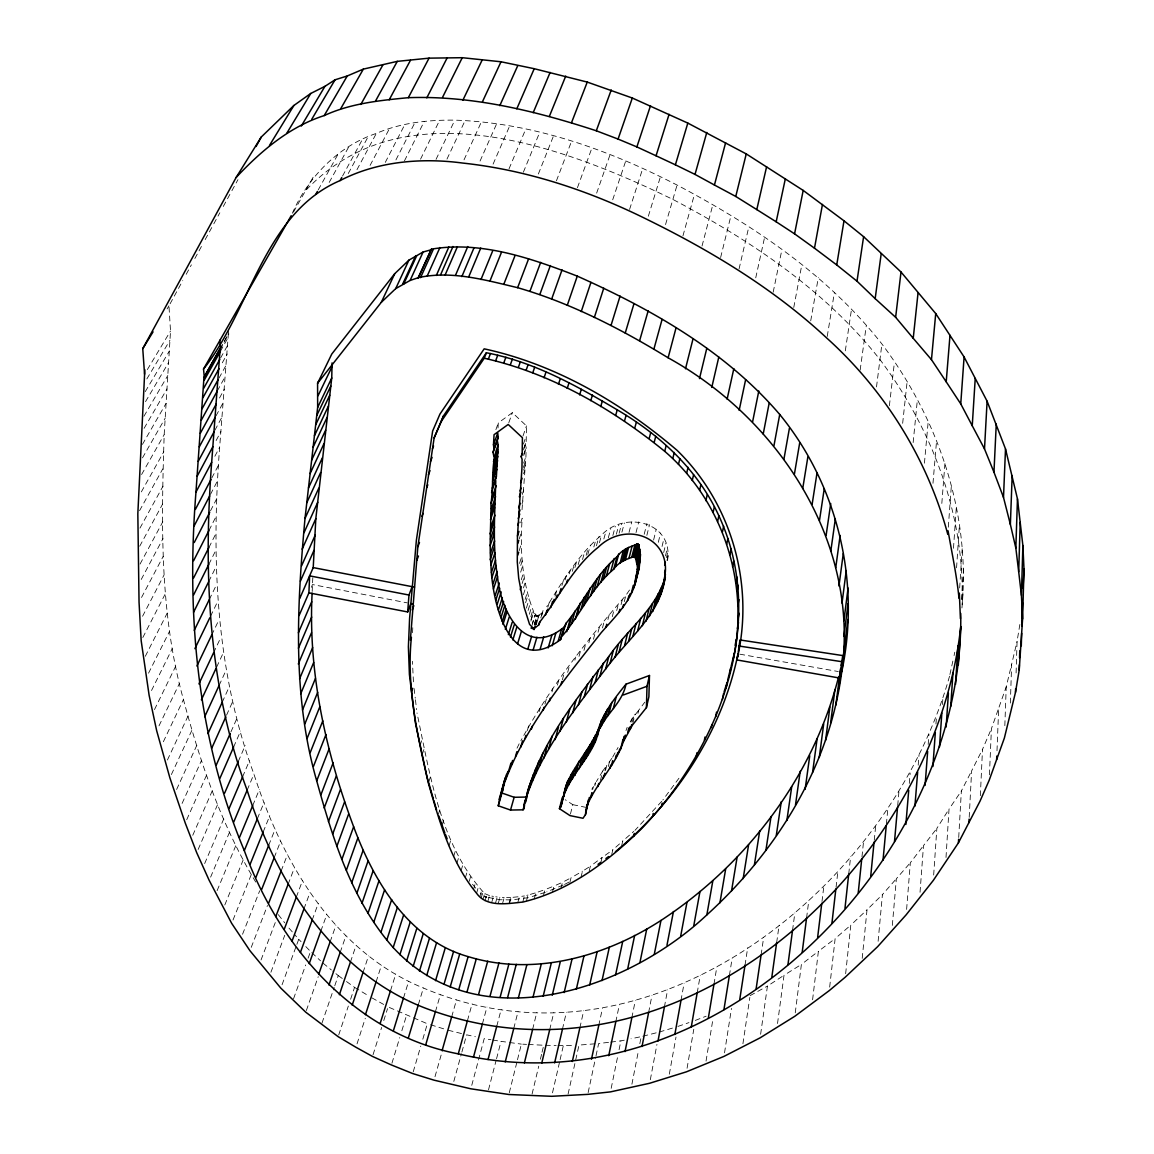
<?xml version="1.0" encoding="UTF-8"?>
<svg xmlns="http://www.w3.org/2000/svg" width="1154" height="1154" viewBox="0 0 1154 1154"><rect width="100%" height="100%" fill="white"/><g stroke="black" fill="none" stroke-linecap="round" stroke-linejoin="round"><path stroke-width="0.75" stroke-dasharray="5 3.75" d="M949.54 676.201C889.806 889.099 648.447 1083.404 423.374 988.012C334.011 951.386 282.254 862.024 253.923 774.089C215.394 669.637 211.24 557.151 219.649 447.218L228.362 333.953L220.558 348.941M255.726 882.045C221.698 825.745 200.306 762.794 183.428 699.512C159.497 613.38 161.315 523.151 164.185 434.625L170.518 331.025L168.96 305.868L182.765 280.624M962.119 599.359C964.109 512.722 931.509 428.336 879.954 359.558C825.269 290.173 750.345 240.22 672.869 199.426C564.248 146.587 403.352 86.175 305.507 190.756M961.931 607.97C970.817 513.617 938.361 419.075 881.916 343.993C827.894 275.142 753.764 225.52 677.066 185.058C608.187 149.573 532.715 122.685 454.82 120.146C428.249 119.828 400.9 122.728 376.348 133.402C338.122 146.226 307.858 177.226 291.991 214.081M1016.097 672.955L1017.063 641.393L1019.847 624.487M1010.356 703.06L1011.64 664.329L1017.063 641.393M1004.831 725.664L1006.23 686.789L1011.64 664.329M996.998 750.749L998.672 708.21L1006.23 686.789M312.792 577.779L312.186 591.439M989.44 774.868L991.416 728.664L998.672 708.21M412.555 632.709L412.93 624.126M980.337 795.697L982.501 749.379L991.416 728.664M969.201 817.335L971.61 770.93L982.501 749.379M958.714 837.487L961.354 790.995L971.61 770.93M498.009 427.961L498.312 422.898L512.362 412.67L526.469 425.884L526.195 441.391L523.498 449.973M961.614 599.532L962.047 592.579M962.162 590.834L963.532 568.879M946.006 857.465L949.021 809.113L961.354 790.995M959.666 587.949L962.176 548.785M962.119 604.552L962.883 592.824M522.026 509.751L525.95 456.32L526.123 447.29L525.229 444.881M520.728 522.762L522.199 518.218C519.848 549.693 522.041 582.323 533.696 611.793L530.883 621.097M933.673 875.035L936.846 828.428L949.021 809.113M956.565 567.782L959.277 527.118M942.429 704.517L943.034 695.934M953.478 548.294L956.406 506.144M935.952 723.976L936.572 715.379M920.041 892.273L923.489 845.637L936.846 828.428M948.314 527.205L951.358 485.675M928.177 744.503L928.956 734.16M941.823 503.432L945.039 462.191M906.611 909.41L910.333 862.745L923.489 845.637M918.195 765.174L919.017 754.803M932.98 483.281L936.586 440.554M909.294 783.407L910.16 773.021M892.33 925.407L896.355 878.742L910.333 862.745M897.697 805.593L899.067 789.985M924.426 463.187L928.278 420.748M878.122 941.275L882.421 894.61L896.355 878.742M886.387 824.201L887.844 808.565M913.146 442.573L917.315 400.438M862.211 958.368L867.015 909.799L882.421 894.61M874.256 840.328L875.799 824.677M861.966 856.831L863.596 841.179M902.659 423.316L907.131 381.484M845.651 973.687L850.786 925.133L867.015 909.799M848.738 873.924L850.642 856.513M829.668 987.117L835.135 938.606L850.786 925.133M836.059 887.282L837.862 871.616M889.388 405.718L894.408 362.457M667.517 560.455C673.662 522.026 624.934 510.227 601.551 535.067C578.428 554.468 562.604 581.356 546.736 606.687M812.589 999.782L818.388 951.3L835.135 938.606M821.994 901.505L823.884 885.839M876.506 386.936L881.916 343.993M806.574 917.978L808.795 900.582M795.25 1012.837L801.395 964.412L818.388 951.3M792.538 930.34L794.861 912.944M777.522 1023.526L784.013 975.289L801.395 964.412M860.148 370.131L866.265 325.803M776.656 942.645L779.094 925.263M760.616 1034.273L767.439 986.093L784.013 975.289M761.092 954.921L763.645 937.538M742.931 1043.735L749.84 997.402M845.305 350.83L851.623 308.522M745.022 965.177L747.677 947.809M724.524 1052.837L731.492 1008.365M729.386 975.577L732.155 958.224M706.046 1061.103L713.042 1018.477M827.23 336.449L834.328 292.871M713.965 984.218L716.85 966.893M687.063 1068.272L693.785 1029.281M697.189 992.902L700.204 975.606M810.714 320.855L818.316 277.58M669.32 1074.201L675.999 1037.042M680.975 1000.518L684.091 983.237M650.322 1079.726L656.943 1044.413M664.372 1007.11L667.603 989.843M793.764 307.469L801.871 264.482M541.803 615.342L543.159 610.019L540.389 619.323M648.606 1012.649L651.952 995.426M631.916 1084.212L638.451 1050.731M639.835 1043.678L641.22 1036.624L631.05 1038.759M631.829 1017.814L635.291 1000.605M773.18 292.207L781.922 249.524M611.173 1088.366L617.635 1056.718M619.078 1049.693L620.881 1040.894L624.271 1040.187M615.774 1021.954L619.352 1004.773M588.136 1092.622L595.637 1057.54M596.012 1055.795L598.652 1043.519L608.908 1042.307M598.724 1025.589L602.431 1008.452M954.069 655.559L954.776 652.226M755.74 277.825L764.64 237.147M949.915 674.484L953.305 658.992M568.085 1094.079L579.005 1045.091L598.652 1043.519M579.856 1027.868L583.693 1010.774M621.674 845.68L622.713 841.064L633.748 831.428M611.735 854.494L612.788 849.863L622.713 841.064M552.492 1092.809L559.719 1061.377M560.108 1059.632L563.325 1045.654L572.038 1045.336M600.96 862.168L602.027 857.552L612.788 849.863M562.416 1029.325L566.369 1012.246M739.05 268.983L748.831 226.819M637.96 713.403L638.681 710.301L644.812 702.18M631.05 722.216L631.772 719.115L638.681 710.301M632.378 721.596L633.459 716.937M632.81 723.529L634.974 714.211M666.478 557.613L667.575 552.954M666.983 560.469L668.079 555.824M589.247 870.895L590.343 866.265L602.027 857.552M665.469 555.896L667.3 548.15M532.081 1094.035L538.745 1066.166M540.404 1059.199L541.659 1053.963M542.063 1052.217L543.736 1045.25L556.199 1045.51M549.679 1029.801L553.732 1012.765M663.68 552.55L665.887 543.274M605.59 770.151L606.716 765.477L611.822 758.366M580.981 877.357L582.467 871.198L590.343 866.265M608.317 766.501L609.442 761.813M662.05 546.448L663.896 538.73M600.441 780.436L602.705 771.074L606.716 765.477M658.314 542.308L660.55 533.061M604.97 770.742L605.72 767.626M594.815 785.845L595.565 782.715L591.843 789.264M532.6 1029.483L536.783 1012.476M653.611 540.014L656.251 529.224M569.874 882.435L571.014 877.833L582.467 871.198M592.666 789.552L593.43 786.422M720.615 257.515L730.958 215.61M646.846 535.384L649.529 524.623M509.275 1092.766L517.05 1061.492M517.482 1059.747L521.377 1044.11L526.541 1044.37M560.902 888.465L562.431 882.32L571.014 877.833M644.192 534.288L646.904 523.541M570.437 814.046L572.802 804.67L565.272 799.736M624.271 601.623L625.857 595.392C586.636 640.513 549.448 688.072 520.887 740.724M552.42 892.215L553.963 886.07L562.431 882.32M621.068 604.595L622.266 599.921M513.732 1028.546L518.045 1011.568M636.027 532.571L638.782 521.824M543.404 895.764L544.991 889.619L553.963 886.07M616.712 610.567L618.313 604.321M488.488 1089.881L496.105 1060.425M496.552 1058.694L501.038 1041.355L507.818 1042.278M612.298 616.654L614.303 608.85M534.259 898.908L535.86 892.778L544.991 889.619M607.942 619.554L609.153 614.866M702.021 246.033L712.912 204.388M602.475 627.935L604.523 620.116M629.017 532.456L631.815 521.723M526.397 901.187L528.013 895.057L535.86 892.778M598.046 632.262L599.705 626.002M496.754 1026.267L501.197 1009.332M522.791 902.067L524.421 895.937L528.013 895.057M593.459 639.273L595.536 631.454M621.905 532.196L624.343 522.993M588.857 642.792L590.112 638.09M471.755 1085.337L484.19 1038.643L490.926 1039.725M619.135 533.206L621.573 524.017M482.401 1023.959L486.959 1007.053M583.967 650.394L585.655 644.12M616.351 534.23L618.804 525.027M517.757 902.789L519.401 896.658L524.421 895.937M579.005 656.424L580.707 650.149M612.861 535.499L615.342 526.311M574.865 660.175L575.731 657.03M608.317 537.778L610.827 528.575M508.986 903.669L510.645 897.538L519.401 896.658M509.505 903.64L511.179 897.509M603.859 538.961L605.965 531.302M567.667 672.364L569.816 664.516M467.428 1020.713L472.101 1003.836M599.431 542.726L601.551 535.067M562.33 679.908L564.494 672.046M453.81 1081.413L461.398 1053.804M461.874 1052.073L466.605 1034.821L475.405 1036.725M502.509 903.64L504.197 897.509L510.645 897.538M557.396 685.087L558.709 680.37M596.445 545.741L598.998 536.538M682.937 235.892L694.419 194.478M498.254 903.467L499.942 897.365L504.197 897.509M552.016 691.881L552.896 688.722M593.848 546.967L595.551 540.837M495.513 903.12L497.215 897.019L499.942 897.365M544.933 704.084L546.707 697.781M587.819 554.439L590.415 545.222M491.691 902.543L493.407 896.427L497.215 897.019M539.134 711.614L540.476 706.883M582.51 559.517L584.689 551.843M487.767 901.692L489.498 895.591L493.407 896.427M586.131 555.391L588.295 547.703M578.183 564.58L580.375 556.892M482.891 899.702L484.637 893.585C440.107 844.786 430.182 775.257 416.983 712.941M451.69 1016.804L456.479 999.955M434.986 1076.711L442.314 1050.89M485.055 901.029L486.685 894.884M479.804 896.86L481.55 890.758M527.306 730.597L528.662 725.866M574.894 567.58L576.654 561.421M481.146 898.187L482.891 892.085M476.573 893.268L478.347 887.181M569.268 573.855L570.163 570.768M572.269 571.331L574.043 565.171M565.071 579.986L566.412 575.356M435.404 1011.741L440.309 994.921M665.541 224.568L677.066 185.058M473.515 889.489L475.289 883.387M561.955 585.395L563.311 580.765M413.219 1071.835L420.792 1046.087M422.811 1039.22L427.355 1023.757L388.076 1006.923M469.216 881.367L470.558 876.795M555.06 596.214L556.863 590.026M547.847 607.235L549.217 602.59M465.307 877.862L467.11 871.789M534.302 625.035L537.1 615.717L539.005 615.039L536.322 624.487L539.005 615.039M461.11 870.606L462.927 864.534M534.994 625.252L537.793 615.947M535.442 625.006L537.98 616.842L534.72 615.601L532.383 623.362M532.109 625.252L535.369 614.39M418.325 1004.773L423.374 988.012M534.316 623.852L537.1 615.717M530.84 616.698L532.715 610.495M456.869 863.351L458.715 857.292M530.97 619.698L533.696 611.793M391.927 1063.238L399.76 1037.561M401.852 1030.71L406.54 1015.304M529.325 614.274L531.677 606.528M526.383 608.129L529.224 598.854M648.346 216.216L660.376 176.908M528.085 610.423L530.451 602.691M453.681 856.369L455.527 850.31M403.482 998.022L408.646 981.289M525.618 602.734L527.998 595.017M448.993 845.983L450.868 839.939M525.099 599.445L527.493 591.742M523.498 587.92L525.416 581.76M523.426 594.699L525.82 586.997M373.045 1054.742L381.642 1027.421M383.777 1020.583L387.542 1008.625M522.156 583.491L524.089 577.346M442.213 824.663L443.641 820.133M390.499 990.723L395.779 974.019M521.262 579.798L523.685 572.11M520.742 565.431L522.199 560.844M520.656 572.196L522.603 566.066M438.376 814.32L439.818 809.805M519.516 563.412L521.954 555.766M519.185 550.674L521.637 543.044M629.579 209.437L642.677 168.657M376.06 981.953L381.455 965.278M357.033 1043.851L365.284 1018.29M519.271 538.86L521.738 531.258M521.997 503.937L522.993 500.908M522.228 494.532L523.714 490.017M428.87 781.647L430.341 777.161M338.713 1034.965L348.335 1006.057M350.6 999.263L354.566 987.362L343.69 979.501M363.034 972.49L368.53 955.858M523.656 470.125L525.373 465.004M523.599 473.717L524.594 470.717M523.656 463.143L525.95 456.32M612.702 199.772L625.771 160.853M523.368 467.485L525.661 460.662M422.378 754.038L423.893 749.566M523.829 454.099L526.123 447.29M523.714 455.498L525.431 450.392M523.411 444.088L525.719 437.308M523.887 448.185L526.195 441.391M350.412 962.119L356.038 945.53M522.993 436.024L526.469 425.884M420.056 745.484L422.075 739.526M321.995 1023.064L334.184 987.449M334.775 985.761L338.252 975.577L332.713 971.048M340.156 952.468L345.883 935.894M596.647 193.122L610.178 154.362M306.358 1010.5L318.244 976.673M330.087 941.938L335.901 925.393M508.784 422.753L512.362 412.67M320.812 931.22L326.712 914.704M495.888 429.634L498.312 422.898M293.549 998.744L305.68 964.975M308.104 958.224L309.921 953.161M577.433 187.698L592.103 147.481M312.171 920.099L318.172 903.625M282.052 984.751L296.261 946.006M296.881 944.318L298.742 939.269L294.4 934.307M303.891 909.049L309.964 892.605M296.304 897.163L302.463 880.747M270.916 972.259L284.75 935.274M261.035 959.969L275.734 921.368M556.43 180.817L571.72 140.802M288.082 884.382L294.328 867.996M251.24 947.362L267.483 905.486M281.129 870.996L287.461 854.638M242.542 934.264L259.693 890.787M274.234 857.523L280.653 841.208M268.694 845.334L275.186 829.034M538.37 173.994L553.574 135.754M233.007 920.026L251.11 874.977M263.17 832.02L269.748 815.763M224.799 904.967L243.162 860.004M257.385 818.705L264.035 802.477M523.368 172.22L539.639 132.465M217.111 890.643L235.733 845.781M252.712 805.579L259.419 789.379M210.619 877.127L229.473 832.351M247.129 790.23L253.923 774.089M509.015 168.845L525.705 129.19M242.571 776.873L249.452 760.76M204.662 863.567L223.732 818.893M238.287 761.496L245.239 745.426M311.306 587.328L312.503 584.559L407.29 602.878M198.156 849.431L217.471 804.843M493.09 164.128L509.563 126.204M233.598 747.071L240.609 731.03M192.761 835.28L212.278 790.779M230.93 731.91L237.306 717.514M186.717 819.729L206.479 775.329M480.05 161.055L496.898 123.233M226.516 715.249L232.964 700.896M182.087 803.429L201.344 760.774M602.705 771.074L596.373 781.561M222.188 702.31L229.415 686.399M464.023 159.843L481.305 122.079M176.62 789.466L196.815 745.282M219.072 685.505L226.372 669.637M171.383 774.55L191.809 730.482M216.62 667.127L223.256 652.89M167.417 760.01L188.03 716.043M213.548 652.875L220.977 637.109M446.973 159.093L465.451 119.828M163.349 741.734L183.428 699.512M211.658 635.104L219.159 619.395M436.039 159.382L454.82 120.146M210.547 616.25L217.341 602.172M159.007 725.837L179.288 683.731M154.477 709.609L175.769 666.031M209.249 599.633L216.851 584.039M420.546 159.165L439.775 119.987M517.021 748.167L519.17 743.796M151.52 690.51L172.22 648.678M208.701 581.63L216.361 566.095M208.816 564.378L216.534 548.9M148.549 673.171L169.45 631.483M208.903 547.515L216.663 532.095M404.463 160.853L424.124 121.704M395.937 159.901L415.036 122.353M145.317 656.265L167.215 613.12M208.989 530.436L216.793 515.073M210.49 510.847L217.558 497.085M537.98 616.842L533.321 611.952M385.292 162.382L404.665 124.834M142.822 637.527L164.921 594.555M210.504 494.359L217.601 480.655M211.802 477.987L218.928 464.341M142.562 616.265L164.027 575.038M370.088 165.411L389.85 127.849M214.86 456.277L219.649 447.218M141.538 597.469L163.176 556.401M141.221 579.467L163.002 538.557M216.115 440.568L220.919 431.553M356.975 169.681L376.348 133.402M214.889 430.283L222.102 416.796M348.277 173.518L368.66 135.725M140.052 564.075L162.815 521.752M216.014 415.887L223.27 402.457M139.706 546.217L162.613 504.067M342.55 176.043L362.255 139.706M219.505 398.015L224.352 389.1M186.212 274.306L191.376 264.843M194.838 258.539L201.734 245.917M205.181 239.599L212.942 225.405M213.807 223.818L219.837 212.783M223.285 206.465L231.045 192.271M231.911 190.684L237.955 179.649M217.284 390.975L225.405 376.161M329.193 182.447L349.2 146.053M139.966 528.099L163.031 486.122M219 378.108L226.314 364.837M139.547 510.688L162.757 468.899M222.304 362.803L227.194 353.975M318.23 189.905L338.468 153.439M220.587 357.971L227.944 344.786M141.351 491.878L163.81 451.805M220.414 351.306L228.593 336.679M627.17 727.337L625.987 730.554M630.243 721.856L631.772 719.115M612.615 757.212L616.121 750.951M616.77 749.797L618.054 747.489M220.169 348.566L228.362 333.953M293.462 212.12L313.325 176.879M141.596 474.525L164.185 434.625M142.49 457.849L165.195 418.137M142.432 444.405L166.104 403.323M144.091 428.336L166.984 388.927M143.947 416.262L167.806 375.512M145.534 401.635L168.599 362.529M145.26 391.61L169.292 351.162M146.846 378.93L169.955 340.271M147.351 369.583L170.518 331.025M167.085 308.926L168.96 305.868M626.694 594.151L629.997 589.319M678.956 778.214L662.843 800.025M661.718 801.323L634.974 830.361M539.106 615.183L542.726 612.24M750.1 995.628L767.439 986.093M564.551 884.426L568.908 882.161M563.123 885.06L546.837 891.826M695.299 1020.41L706.161 1016.184M677.903 1026.425L688.981 1022.603M545.294 892.359L529.585 897.336M659.266 1032.051L672.825 1027.969M642.85 1036.22L657.621 1032.469M528.316 897.653L512.102 899.904L500.201 899.745L484.579 896.759L486.858 897.466L480.497 893.34M610.61 1042.105L620.881 1040.894M557.988 1045.538L563.325 1045.654M528.258 1044.457L543.736 1045.25M509.505 1042.509L521.377 1044.11M492.614 1039.999L501.038 1041.355M739.772 654.174L838.28 671.541M572.802 804.67L585.713 807.324M489.498 895.591L484.637 893.585M448.185 1030.234L461.586 1033.566M534.72 615.601L536.639 616.092M430.557 1024.752L444.982 1029.238M371.905 997.849L383.662 1004.442M354.566 987.362L369.006 996.104M338.252 975.577L342.334 978.52M323.005 963.128L331.328 969.923M311.782 952.641L320.509 960.806M298.742 939.269L301.093 941.707M305.81 946.583L310.527 951.473M288.99 928.104L293.318 933.067M472.52 884.252L475.679 888.162M278.302 914.66L284.706 922.796M414.084 688.52L415.252 698.141M415.44 699.757L416.594 709.638M228.463 330.866L228.766 334.328M413.435 681.826L412.425 661.285"/><path stroke-width="1.5" d="M960.748 626.478C935.331 864.851 681.466 1096.56 435.404 1011.741C336.766 979.126 277.104 884.628 247.129 790.23C208.037 685.563 203.378 572.658 211.672 462.321L220.169 348.566L203.969 377.43L195.964 492.109C186.313 613.495 196.771 737.464 244.302 850.613C279.167 946.367 354.307 1033.941 458.282 1053.862C712.306 1114.245 964.816 860.985 960.734 613.452M841.728 671.873C859.903 542.741 778.661 418.729 668.123 357.798C620.895 328.933 570.97 303.113 517.627 287.678C485.243 280.018 451.777 270.397 418.556 277.595L410.103 280.451L395.692 288.63L381.31 302.305L317.581 383.272L317.653 407.42L305.002 518.478C297.04 605.864 292.092 695.473 316.715 780.869C333.073 839.766 351.984 900.784 393.182 947.549C479.069 1040.793 627.084 990.002 706.854 914.891C776.57 851.551 829.423 766.371 841.728 671.873C860.797 581.977 837.948 485.646 779.729 414.474C725.938 351.508 652.097 309.503 577.274 276.123C531.287 258.265 480.987 240.681 431.408 249.163L417.878 278.33M838.641 676.677C813.354 776.541 746.71 864.245 660.953 920.459C604.739 956.825 533.898 976.746 468.135 956.608C408.53 939.745 373.824 881.339 353.643 826.74C325.817 752.422 308.031 672.897 312.114 593.156M502.25 788.586L498.254 805.78L510.53 810.05L523.079 809.819L523.627 809.026C534.417 750.547 573.625 702.728 608.778 656.554C626.997 629.723 656.02 609.543 665.166 577.216M585.453 814.666L586.939 805.939C596.416 783.032 615.673 765.362 623.42 741.445L632.45 725.073L646.428 707.604L646.99 686.284L649.471 675.479L625.973 684.192C612.788 700.478 599.546 717.745 595.94 738.906L596.272 739.411C587.112 762.419 565.922 779.614 561.45 804.425L559.43 808.665L570.033 815.618L583.001 818.273L585.453 814.666L588.28 801.525M649.471 675.479L648.894 696.756L646.428 707.604M144.813 369.727L137.831 513.79L139.043 602.215L141.177 640.715L149.126 695.328L156.67 730.698L169.869 777.81L185.246 823.018L196.728 852.734L209.22 880.43L231.68 923.359L249.942 950.708L280.811 988.127L305.767 1012.202L338.151 1036.667L355.922 1047.269L372.511 1056.444L391.408 1064.954L412.714 1073.552L434.019 1080.158L470.832 1088.799L508.842 1094.497L551.684 1096.3L587.761 1094.367L610.452 1091.886L649.659 1083.26L686.442 1071.821L723.962 1056.4L760.111 1037.85L794.803 1016.285L829.279 990.594L845.276 977.149L877.631 946.669L906.178 914.79L933.312 880.401L958.411 842.853L980.078 801.049L989.209 780.205L1004.384 738.026L1015.506 692.241L1019.213 670.056L1022.588 618.962L1023.987 568.879L1022.877 545.525L1017.467 498.889L1005.509 448.949L987.103 401.217L964.095 356.961L935.721 313.571L901.014 272.012L863.61 236.671L843.992 220.803L803.184 190.41L746.249 153.915L687.813 123.089L632.32 98.018L587.256 82.078L534.23 68.706L501.009 61.768L462.249 57.7L429.043 58.147L397.279 61.364L363.366 69.11L347.253 75.976L335.049 79.799L324.938 86.334L310.787 93.445L293.881 105.476L261.237 137.052L236.123 177.485L142.75 348.681L144.567 374.213M1019.213 670.056L1019.357 664.819M1019.559 657.838L1019.761 650.856M1022.588 618.962L1021.434 595.334L1022.877 545.525M1021.29 645.836L1021.651 633.243M1021.853 626.045L1022.516 602.648M1021.434 595.334L1018.693 571.807L1020.223 522.3M1015.506 692.241L1015.621 688.736M1018.693 571.807L1015.837 548.078L1017.467 498.889M299.737 598.464L313.224 567.609L315.821 518.665L331.746 377.978L332.063 362.904M1015.837 548.078L1010.37 524.421L1012.173 475.563M996.652 759.606L996.782 756.058M299.088 615.544L308.911 592.853L309.618 575.86L408.978 595.031L412.122 586.665M410.348 640.254L417.849 546.765L434.149 437.871L443.482 415.873L486.368 352.763C533.581 361.779 576.38 385.58 617.26 409.858C660.074 434.928 697.939 470.082 718.841 515.737C768.463 622.684 718.625 748.701 641.48 828.716C608.172 861.447 569.009 891.018 522.791 902.067C507.673 903.553 486.887 907.679 476.573 893.268C450.709 861.778 439.443 821.605 428.365 783.148C417.431 735.574 406.28 686.226 411.415 637.34M1010.37 524.421L1003.504 497.417L1005.509 448.949M637.441 566.744L635.638 558.536L638.768 546.188C642.619 558.81 635.508 572.297 634.714 585.222C628.497 604.09 613.971 618.01 601.248 632.623C561.132 684.005 517.165 736.108 499.004 799.722M634.714 585.222L639.244 567.537L640.542 554.367M1003.504 497.417L993.955 472.174L996.263 424.109M1023.05 588.367L1023.987 568.879M968.913 822.687L969.1 819.124M638.061 544.702L634.541 556.964L636.128 557.31L639.244 544.962L636.633 543.895L633.589 556.762L635.162 556.805L638.277 544.457L637.599 544.14C629.983 546.607 621.516 549.867 616.986 556.819C595.493 574.952 583.78 601.898 566.21 623.088L560.57 639.619C508.972 678.191 491.979 601.248 490.94 564.869C489.195 544.472 491.099 523.887 490.969 503.461C494.128 484.146 490.363 463.432 498.196 445.055L497.287 440.597L498.225 437.121L497.72 433.024L493.479 444.838L493.984 448.949L493.046 452.44L493.97 456.926M993.955 472.174L984.506 448.92L987.103 401.217M491.575 492.542L496.408 476.285L498.196 445.055M665.396 574.072C662.555 611.36 631.469 635.623 610.12 663.161C576.365 707.07 539.726 751.643 523.685 805.42M493.479 444.838L494.056 434.683L508.193 424.441L522.416 437.712L522.171 453.277L521.19 456.768L522.098 459.205L521.94 468.264L517.468 535.99L517.28 561.854L518.709 578.327L524.19 607.365L529.571 624.343L534.259 629.247L530.984 628.021L535.398 627.588L539.033 624.646L539.957 621.544M566.21 623.088L564.104 627.141C524.551 659.396 500.648 610.726 497.533 576.683C492.224 544.847 495.023 512.419 495.758 480.554M958.411 842.853L958.613 839.275M984.506 448.92L972.245 425.754L975.231 378.454M958.339 664.906L960.748 627.156M733.208 659.237C749.696 584.227 723.154 501.384 664.718 451.329C612.197 408.646 550.804 373.189 484.262 358.23L441.275 421.426L434.149 437.871M960.416 618.674L959.335 593.156M955.526 684.38L957.964 645.778M950.781 706.234L952.959 672.594M946.15 727.049L948.4 693.309M939.486 746.941L941.837 713.1M972.245 425.754L960.748 403.886L964.095 356.961M932.894 766.516L935.331 732.574M959.003 598.349C956.796 575.615 951.891 553.011 948.054 530.797M925.09 785.412L927.657 751.413M308.911 592.853L407.665 611.952L408.978 595.031M914.92 806.17L917.646 772.084M960.748 403.886L946.208 381.801L950.002 335.28M905.861 824.475L908.717 790.331M1021.838 605.72L1022.141 602.301M894.509 841.511L897.538 807.338M946.208 381.801L931.466 359.673L935.721 313.571M883.026 860.148L886.229 825.932M870.707 876.304L874.083 842.059M858.23 892.835L861.778 858.576M931.466 359.673L913.232 338.295L918.065 292.611M844.988 908.184L848.738 873.924M529.34 785.528L527.234 792.654M831.919 923.301L835.857 889.027M663.81 580.577C675.003 538.932 627.04 518.925 598.161 547.328C572.961 567.263 558.695 597.83 539.466 622.424L539.033 624.646M913.232 338.295L895.634 317.292L901.014 272.012M817.623 937.524L821.778 903.25M843.891 636.445L848.06 603.629M835.842 705.094L840.588 668.599M838.612 688.75L845.868 638.826M843.733 652.443L847.873 619.525M830.649 722.88L834.919 689.544M843.906 620.708L848.089 588.006M802.203 952.238L806.574 917.978M842.016 603.138L846.243 570.566M825.572 740.421L829.885 706.998M819.282 757.471L823.682 723.976M787.966 964.585L792.538 930.34M838.944 586.016L843.271 553.588M895.634 317.292L875.165 298.641L881.194 253.75M812.589 772.444L817.09 738.892M805.131 789.379L809.733 755.769M835.741 567.71L840.141 535.413M738.849 645.995L842.016 661.718L839.261 677.989L736.901 659.929C754.774 585.626 731.968 503.822 677.124 450.377C621.79 403.092 555.867 364.347 484.175 348.84L439.948 414.084L432.635 431.048L416.378 540.245L409.598 618.342L408.386 646.846L409.41 674.484L415.325 722.462L427.038 777.147L433.341 798.914M738.257 652.125L739.959 639.951L842.781 655.587L841.136 665.353M830.808 551.078L835.323 518.939M795.495 804.929L800.212 771.261M771.867 976.861L776.656 942.645M786.869 820.494L791.702 786.783M826.091 535.543L830.721 503.548M756.086 989.108L761.092 954.921M875.165 298.641L857.004 281.187L863.61 236.671M776.296 835.381L781.287 801.641M819.484 520.483L824.259 488.618M765.91 850.325L771.031 816.57M739.786 999.321L745.022 965.177M812.127 504.356L817.061 472.664M754.442 864.548L759.736 830.765M743.162 878.612L748.6 844.815M723.933 1009.678L729.386 975.577M802.722 488.503L807.858 456.984M857.004 281.187L836.737 264.944L843.992 220.803M500.677 795.899L505.25 777.883L501.557 790.591M731.549 890.874L737.132 857.076M708.296 1018.29L713.965 984.218M794.428 474.005L799.736 442.631M719.923 902.803L725.664 869.02M691.289 1026.916L697.189 992.902M706.854 914.891L712.783 881.093M783.883 459.422L789.423 428.206M693.857 925.292L699.959 891.523M674.845 1034.489L680.975 1000.518M836.737 264.944L814.493 248.197L822.456 204.431M773.988 445.531L779.729 414.474M736.901 659.929L738.012 653.871C722.115 731.506 676.056 801.467 615.414 851.724M726.068 688.159L727.208 682.072L724.106 691.78M737.392 628.569L738.517 622.554M680.658 936.283L686.933 902.529M729.919 672.609L730.77 668.051M735.127 645.432L736.252 639.388M737.81 605.605L738.935 599.604M658.011 1041.023L664.372 1007.11M722.447 699.497L723.587 693.395M737.983 619.294L739.108 613.279M715.696 716.692L716.562 712.105M666.969 945.27L673.446 911.53M737.103 591.237L738.243 585.266M711.354 727.626L711.931 724.568M763.212 434.034L769.17 403.107M704.402 740.089L704.993 737.031M735.935 583.03L737.074 577.072M696.396 755.769L696.987 752.711M642.028 1046.505L648.606 1012.649M654.318 954.17L660.953 920.459M732.574 566.917L733.742 560.988M729.977 554.685L731.16 548.77M814.493 248.197L794.572 233.844L803.184 190.41M726.674 544.371L727.871 538.471M625.021 1051.611L631.829 1017.814M752.61 421.773L758.798 391.004M639.936 962.523L646.774 928.84M722.433 531.994L723.645 526.109M608.735 1055.694L615.774 1021.954M627.661 969.071L634.657 935.418M661.559 806.184L662.194 803.112M739.151 410.377L745.614 379.738M717.615 521.594L718.841 515.737M652.601 816.498L653.251 813.411M317.797 382.248L317.581 383.272L331.775 354.047L394.726 273.7L408.92 260.14L423.085 252.019L430.731 249.899M713.129 512.491L714.369 506.649M615.558 975.029L622.727 941.404M794.572 233.844L776.18 221.799L785.369 178.639M591.468 1059.271L598.724 1025.589M705.887 500.692L707.171 494.864M602.027 980.583L609.384 947.001M633.633 836.52L634.311 833.448M727.121 399.125L733.829 368.645M699.612 490.421L700.911 484.608M572.326 1061.478L579.856 1027.868M589.665 985.083L597.181 951.545M576.293 989.353L583.996 955.844M776.18 221.799L756.793 209.595L766.602 166.739M554.627 1062.863L562.416 1029.325M711.773 387.412L718.798 357.076M692.256 480.511L693.583 474.727M627.704 732.718L628.786 728.059M629.247 729.992L629.969 726.876M660.881 594.353L663.781 581.861M662.713 588.136L665.396 576.957M630.921 727.813L631.642 724.698M620.52 749.393L622.972 739.541M623.073 740.969L624.17 736.31M564.147 992.584L572.009 959.133M655.097 606.413L658.04 593.906M664.661 565.359L665.382 562.258M623.42 741.445L624.516 736.786M624.617 738.214L625.353 735.112M686.702 473.111L688.058 467.341M657.333 602.475L660.261 589.982M664.617 572.874L665.339 569.773M658.862 598.955L661.776 586.463M615.471 758.394L616.207 755.279M649.385 616.438L652.356 603.903M617.029 755.625L617.765 752.509M618.962 752.163L619.698 749.047M652.775 611.519L655.717 598.998M610.019 768.131L610.754 765.015M611.577 765.347L612.687 760.674M646.038 621.184L649.024 608.663M541.716 1063.296L549.679 1029.801M595.94 738.906C600.426 717.629 622.049 705.181 625.973 684.192M604.09 776.397L604.84 773.267M552.247 995.253L560.267 961.83M642.389 625.699L645.389 613.149M598.003 786.552L598.767 783.422M637.672 630.892L640.701 618.342M678.494 464.341L679.879 458.585M603.08 778.546L603.831 775.43M699.483 378.599L706.767 348.393M560.844 807.338L566.902 783.277C575.601 763.876 590.156 748.095 598.984 728.549L598.652 728.044M543.173 996.248L551.338 962.854M632.983 636.027L636.042 623.477M609.081 713.215L611.75 702.397M585.583 812.474L588.482 799.679M586.809 808.132L589.362 797.414M524.392 1062.906L532.6 1029.483M672.854 458.225L674.268 452.483M628.67 641.033L631.757 628.468M590.761 797.371L591.901 792.683M591.31 796.476L592.074 793.361M613.351 708.513L615.991 697.694M731.059 666.536L734.333 653.178M603.311 722.635L605.994 711.802M604.826 719.88L607.494 709.046M624.588 645.504L627.689 632.94M607.567 715.97L610.235 705.152M756.793 209.595L735.762 196.454L746.249 153.915M727.626 680.355L730.626 668.267M633.661 587.949L636.763 575.529M596.272 739.411L598.984 728.549M635.32 583.347L639.244 567.537M597.455 736.137L601.465 720.082M532.975 997.344L541.284 963.994M619.078 652.097L622.208 639.504M600.282 728.16L602.979 717.326M601.797 725.39L604.48 714.557M589.405 751.946L592.132 741.084M636.907 563.873L640.008 551.511M627.675 600.599L628.858 595.926M591.31 748.456L594.036 737.594M629.19 597.036L629.969 593.921M592.839 745.672L595.565 734.809M615.068 657.246L618.227 644.653M636.921 569.643L640.023 557.267M631.382 593.084L633.33 585.309M594.757 742.181L597.469 731.333M636.344 575.774L640.268 559.993M583.823 761.265L586.578 750.389M622.698 607.855L623.492 604.739M636.027 559.228L639.157 546.881M585.958 758.25L588.699 747.374M610.12 663.161L613.293 650.567M587.487 755.437L590.228 744.575M636.893 561.652L639.994 549.29M664.718 451.329L666.161 445.603M685.49 368.79L693.064 338.713M579.135 768.708L581.904 757.832M619.092 612.399L619.886 609.283M505.25 1061.896L513.732 1028.546M633.589 556.762L636.633 543.895M605.576 669.161L608.778 656.554M581.991 763.847L584.746 752.971M562.676 635.551C580.347 614.332 592.117 587.299 613.726 569.182C618.284 562.2 626.81 558.954 634.469 556.473L637.599 544.14M572.269 779.253L575.053 768.362M628.916 558.478L632.089 546.13M600.022 675.811L603.253 663.204M574.937 775.445L577.721 764.554M518.377 997.965L526.888 964.657M576.149 772.17L578.919 761.294M631.7 557.469L634.844 545.135M565.965 789.971L568.778 779.08M625.439 559.733L628.627 547.385M568.518 785.182L571.331 774.291M595.132 682.447L598.392 669.825M570.09 782.34L572.889 771.449M622.15 561.45L625.353 549.116M589.708 689.126L592.983 676.504M605.908 627.372L606.716 624.242M654.275 442.025L655.746 436.327M559.43 808.665L562.258 797.746L563.671 796.419M623.622 560.815L626.824 548.467M560.945 805.131L566.902 783.277M564.407 792.827L567.22 781.922M584.285 696.612L587.602 683.976M620.102 563.166L623.319 550.819M507.601 997.59L516.271 964.326M613.726 569.182L616.986 556.819M578.486 704.777L581.818 692.14M615.486 566.354L618.746 554.021M649.24 438.26L650.741 432.562M488.041 1059.545L496.754 1026.267M572.644 712.999L576.005 700.348M610.956 570.826L614.231 558.464M668.123 357.798L676.042 327.88M735.762 196.454L714.441 185.015L725.606 142.764M500.086 997.388L508.871 964.153M606.384 575.99L609.687 563.628M600.931 582.193L604.263 569.816M473.472 1057.179L482.401 1023.959M490.046 996.061L498.975 962.869M603.297 579.539L606.615 567.177M566.34 722L569.73 709.335M555.103 739.642L558.536 726.948M597.152 586.708L600.513 574.317M560.007 731.045L563.426 718.365M565.561 786.97L563.772 794.212M593.661 591.512L597.036 579.12M478.621 994.286L487.724 961.152M586.867 600.383L590.271 587.977M543.923 758.034L547.414 745.311M634.772 428.004L636.33 422.335M548.698 748.787L552.16 736.093M590.675 595.825L594.065 583.419M535.341 773.872L538.86 761.15M458.282 1053.862L467.428 1020.713M580.981 609.456L584.414 597.036M561.017 684.625L561.883 681.48M653.871 349.2L662.079 319.413M539.365 765.967L542.856 753.245M583.708 605.749L587.126 593.329M575.413 618.933L578.875 606.485M523.079 809.819L524.406 805.03M525.301 801.842L531.143 780.378M577.029 615.14L580.476 602.705M523.627 809.026L524.507 805.838M525.402 802.65L526.729 797.861M529.773 787.417L533.307 774.68M532.326 781.07L535.86 768.333M504.37 783.177L501.961 793.043L514.15 797.284L526.628 797.053M549.376 701.329L550.256 698.184M571.547 623.564L575.024 611.115M624.502 421.022L626.088 415.368M543.159 710.388L544.039 707.243M714.441 185.015L695.011 174.413L706.796 132.436M566.744 631.728L570.235 619.265M568.172 628.988L571.663 616.524M467.067 991.733L476.342 958.642M560.57 639.619L564.104 627.141M531.345 729.314L532.254 726.154M458.744 989.67L468.135 956.608M442.299 1049.88L451.69 1016.804M558.19 641.134L561.738 628.67M510.53 810.05L514.15 797.284M525.041 738.517L525.95 735.343M552.218 645.735L555.795 633.257M639.662 340.545L648.159 310.873M450.175 987.016L459.71 953.997M566.6 583.116L567.494 580.029M548.179 647.913L551.785 635.436M615.63 415.498L617.26 409.858M520.714 747.201L522.531 740.882M498.254 805.78L503.187 788.658M508.193 772.589L510.962 763.068M511.193 765.203L512.578 760.443M515.506 756.476L516.877 751.716M425.754 1044.745L435.404 1011.741M556.271 598.046L557.18 594.959M443.973 984.333L453.609 951.343M503.317 785.427L506.548 774.305M505.539 779.383L507.847 771.449M559.719 593.113L561.06 588.482M550.79 607.581L552.607 601.393M553.242 602.402L554.151 599.315M540.086 649.385L543.736 636.907M435.548 980.669L445.314 947.722M545.568 614.981L546.938 610.336M546.967 612.226L547.876 609.139M625.223 333.088L634.022 303.545M695.011 174.413L675.393 164.82L687.813 123.089M533.22 649.702L536.913 637.224M527.941 648.678L531.677 636.229M600.7 406.554L602.388 400.943M534.057 629.651L535.182 626.146M426.691 975.548L436.601 942.645M408.415 1037.72L418.325 1004.773M419.436 971.149L429.461 938.274M590.747 400.64L592.464 395.029M517.583 643.773L521.392 631.339M393.341 1030.897L403.482 998.022M413.132 966.446L423.273 933.615M611.014 325.471L620.087 296.044M512.838 639.907L516.689 627.502M508.351 634.642L512.232 622.251M406.583 961.08L416.839 928.278M510.429 637.08L514.295 624.675M675.393 164.82L656.049 155.79L669.089 114.304M520.223 589.636L521.19 586.564M380.142 1023.526L390.499 990.723M505.337 629.363L509.246 616.986M579.582 394.884L581.342 389.302M502.971 624.386L506.894 612.024M399.89 954.69L410.261 921.916M500.937 617.678L504.889 605.331M502.206 621.501L506.144 609.153M517.713 555.247L518.694 552.189M594.324 317.509L603.744 288.212M499.668 613.841L503.634 601.508M393.182 947.549L403.684 914.819M365.457 1014.683L376.06 981.953M498.398 610.004L502.379 597.685M517.468 535.99L518.954 531.431M386.806 940.005L397.423 907.318M497.215 604.22L501.197 591.915M567.205 388.408L569.009 382.839M517.785 543.419L518.781 540.375M517.843 525.171L518.824 522.142M495.239 595.233L499.264 582.958M495.701 600.455L499.711 588.165M493.494 588.944L497.533 576.683M380.935 932.244L391.668 899.601M519.026 512.982L520.021 509.967M518.276 518.535L519.762 514.006M558.449 384.282L560.281 378.728M656.049 155.79L636.878 146.919L650.524 105.663M493.046 583.722L497.085 571.475M518.622 507.774L520.108 503.259M520.05 491.056L521.045 488.041M491.892 577.664L495.946 565.431M519.329 496.84L520.829 492.34M581.241 311.594L590.935 282.384M352.201 1005.163L363.034 972.49M373.723 922.421L384.599 889.835M520.598 482.704L522.098 478.203M491.431 572.442L495.513 560.224M490.94 564.869L495.037 552.679M368.068 913.088L379.075 880.545M490.522 553.127L494.633 540.966M490.161 559.719L494.258 547.544M490.118 545.712L494.244 533.581M521.19 456.768L522.344 453.378M339.363 994.734L350.412 962.119M490.089 533.898L494.229 521.796M544.053 377.776L545.943 372.237M490.479 539.134L494.604 527.003M361.938 903.409L373.074 870.924M490.796 527.219L494.936 515.146M567.306 305.219L577.274 276.123M490.695 515.434L494.864 503.389M328.919 985.026L340.156 952.468M490.45 519.762L494.604 507.702M490.969 503.461L495.138 491.46M636.878 146.919L618.068 139.071L632.32 98.018M356.918 893.124L368.169 860.668M491.416 508.683L495.585 496.653M492.022 497.749L496.206 485.762M351.725 882.709L363.106 850.325M492.585 481.348L496.783 469.404M492.21 488.257L496.408 476.285M532.773 372.713L534.706 367.203M493.652 468.293L497.864 456.393M493.422 472.65L497.619 460.734M492.83 476.977L497.028 465.048M318.648 974.438L330.087 941.938M411.603 691.203L412.656 688.26M493.45 461.658L497.677 449.786M526.195 370.045L528.157 364.534M551.756 298.843L562.041 269.848M493.898 463.937L498.11 452.051M346.359 870.275L357.87 837.934M309.2 963.662L320.812 931.22M493.984 448.949L498.225 437.121M493.046 452.44L497.287 440.597M518.434 367.145L520.425 361.649M342.017 859.038L353.643 826.74M300.386 952.483L312.171 920.099M539.841 294.472L550.371 265.55M510.414 364.549L512.434 359.053M236.123 177.485C260.775 151.16 289.524 126.695 324.202 115.588C350.513 103.398 379.781 100.427 408.328 97.686C472.419 95.407 535.687 110.972 596.301 130.777L611.245 89.969M336.809 846.445L348.566 814.219M291.933 941.375L303.891 909.049M332.727 834.01L344.599 801.842M529.96 291.226L540.678 262.362M412.223 610.048L413.839 605.691M503.851 362.717L505.885 357.235M328.472 821.576L340.473 789.466M407.665 611.952L410.795 603.556L413.175 604.018M284.187 929.446L296.304 897.163M495.657 360.755L497.72 355.273M416.825 560.325L418.469 556.012M324.187 808.002L336.319 775.964M417.849 546.765L419.479 542.467M517.627 287.678L528.59 258.9M320.927 794.774L333.16 762.794M488.387 359.024L490.479 353.557M275.777 916.593L288.082 884.382M484.262 358.23L486.368 352.763M316.715 780.869L329.078 748.96M421.902 516.285L422.999 513.443M268.651 903.149L281.129 870.996M571.533 122.641L587.256 82.078M503.764 284.389L515.001 255.669M426.706 487.623L427.817 484.795M313.484 766.371L325.962 734.55M428.379 474.828L430.038 470.601M261.597 889.619L274.234 857.523M430.442 461.586L432.101 457.373M441.275 421.426L443.482 415.873M310.195 752.639L322.788 720.889M432.447 448.776L433.558 445.978M255.914 877.372L268.694 845.334M489.916 281.1L501.413 252.452M307.065 738.56L319.773 706.868M250.245 863.985L263.17 832.02M549.318 116.467L565.734 76.092M304.844 723.976L317.653 692.386M480.973 279.542L492.657 250.937M244.302 850.613L257.385 818.705M302.507 709.97L315.431 678.451M300.631 694.001L313.643 662.569M239.484 837.429L252.712 805.579M299.535 678.956L312.647 647.61M468.812 276.643L480.728 248.096M298.309 663.997L311.508 632.738M461.845 276.614L473.89 248.081M233.743 822.009L247.129 790.23M533.191 112.674L550.112 72.428M229.055 808.593L242.571 776.873M298.396 648.216L311.667 617.044M455.599 275.056L467.774 246.552M298.381 632.81L311.724 601.739M224.626 793.13L238.287 761.496M445.026 275.215L457.388 246.74M516.804 108.822L534.23 68.706M219.779 778.633L233.598 747.071M440.539 274.926L452.988 246.48M436.327 275.46L448.848 246.999M300.401 581.183L313.96 550.429M301.583 565.806L315.201 535.153M216.288 765.001L230.223 733.511M302.146 549.189L315.821 518.665M427.24 275.965L439.919 247.519M499.783 105.678L517.742 65.677M211.716 748.254L225.809 716.85M418.556 277.595L431.408 249.163M304.021 532.701L317.754 502.278M420.546 277.652L433.356 249.221M207.965 733.627L222.188 702.31M305.002 518.478L318.792 488.156M306.791 502.74L320.624 472.549M410.103 280.451L423.085 252.019M204.705 716.735L219.072 685.505M403.611 284.201L416.695 255.741M308.479 487.94L322.355 457.849M402.659 284.1L415.772 255.64M395.692 288.63L408.92 260.14M482.516 101.624L501.009 61.768M310.123 473.544L324.029 443.554M201.373 699.843L215.885 668.7M311.652 460.114L325.601 430.24M313.138 447.117L327.116 417.344M381.31 302.305L394.726 273.7M314.436 435.722L328.443 406.049M198.921 683.918L213.548 652.875M315.677 424.816L329.712 395.231M317.653 407.42L331.746 377.978M196.901 666.06L211.658 635.104M316.73 415.57L330.794 386.056M462.869 100.21L481.954 60.441M194.911 648.663L209.783 617.823M318.028 395.779L332.164 366.453M194.247 630.358L209.249 599.633M637.845 544.255L639.244 544.962M634.541 556.964L635.638 558.536M193.598 612.24L208.701 581.63M442.545 97.34L462.249 57.7M193.627 594.901L208.816 564.378M193.627 577.909L208.903 547.515M426.807 97.845L446.973 58.248M193.612 560.714L208.989 530.436M194.233 542.539L209.711 512.376M194.16 525.921L209.711 495.888M195.372 509.433L211.009 479.501M408.328 97.686L429.043 58.147M195.964 492.109L211.672 462.321M197.132 476.27L212.913 446.584M198.228 461.34L214.081 431.784M389.186 99.835L410.449 60.325M199.31 446.829L215.207 417.373M204.373 377.805L203.522 369.035C250.75 309.676 264.122 213.057 340.098 180.572L341.743 177.543M200.306 433.284L216.274 403.958M256.058 146.515L261.237 137.052M201.272 420.2L217.284 390.975M375.627 100.86L397.279 61.364M202.123 408.718L218.178 379.579M202.931 397.726L219.044 368.689M315.72 194.449L317.393 191.42M360.813 104.466L382.868 64.956M203.623 388.393L219.765 359.442M204.229 380.185L220.414 351.306M204.821 375.901L220.169 348.566M203.522 369.035L291.212 215.668M340.747 108.649L363.366 69.11M324.202 115.588L347.253 75.976M311.667 119.439L335.049 79.799M301.295 126.06L324.938 86.334M286.783 133.258L310.787 93.445M142.75 348.681L153.049 331.862M269.473 145.462L293.881 105.476M586.52 806.112L588.151 803.703M598.032 864.317L600.643 862.384M605.922 858.489L608.634 856.556M340.098 180.572C377.185 161.286 421.484 157.579 462.566 163.046C526.916 169.926 589.434 190.785 647.336 219.563C711.773 251.24 774.247 289.091 826.942 338.223C884.599 390.153 927.657 459.335 947.795 534.389M623.376 694.982L646.99 686.284M636.734 544.428L638.277 544.457M313.224 567.609L414.531 587.126M596.301 130.777L618.068 139.071M633.503 556.228L636.128 557.31M445.444 834.429L447.161 838.799M438.794 815.892L444.881 832.972M433.846 800.544L436.587 809.964M219.779 340.257L220.558 348.941"/></g></svg>
